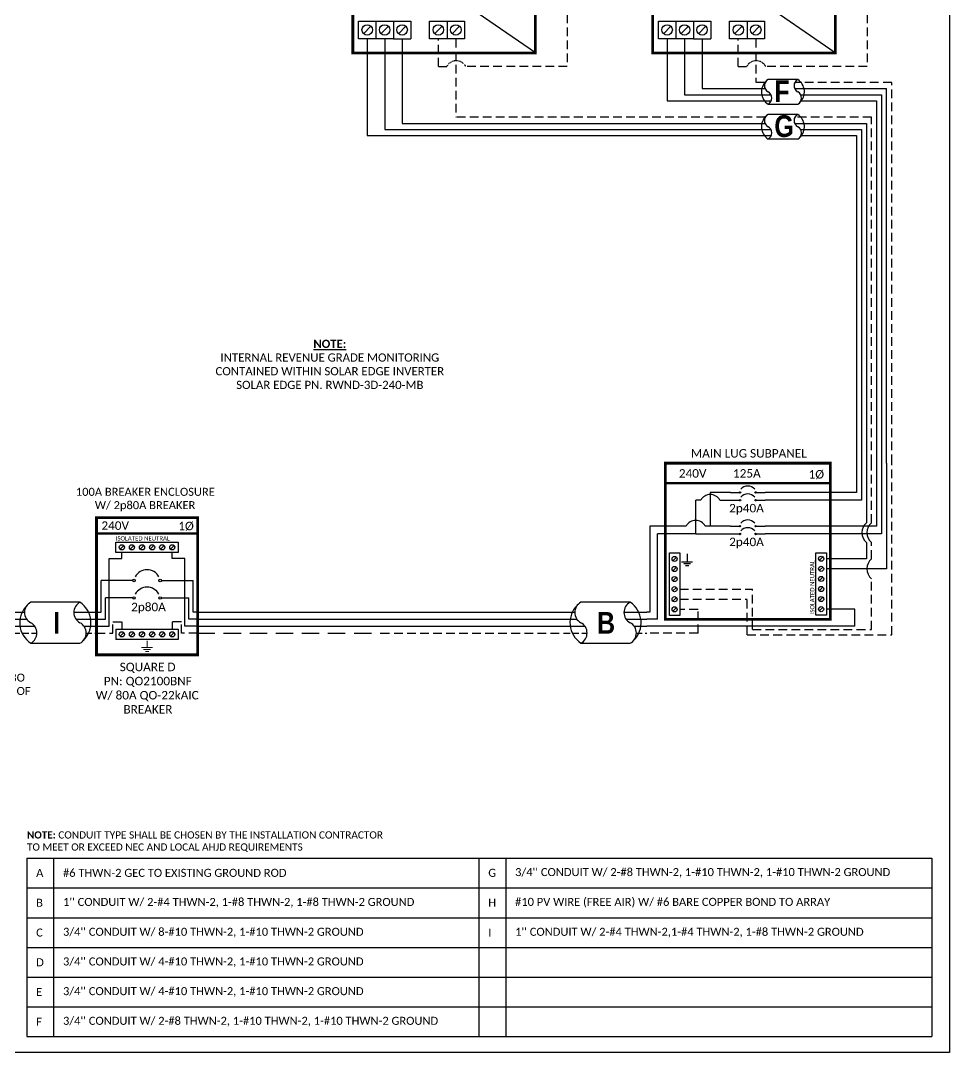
# Model space of a CAD drawing. Header units: feet. Extents: x -13431 to 10247, y 10829 to 29871.
# Drawn here: x 6551.3 to 6952.1, y 16894.6 to 17339.8 of the extents above; entities that cross this region are included whole.
import ezdxf

# ---------------------------------------------------------------- set-up
doc = ezdxf.new("R2010")
doc.units = ezdxf.units.FT
doc.header["$MEASUREMENT"] = 0
doc.linetypes.add('DASHED', pattern=[0.75, 0.5, -0.25])
doc.linetypes.add('HIDDEN', pattern=[0.375, 0.25, -0.125])
doc.layers.add('LOCKED (NO PRINT)', color=7, linetype='Continuous', plot=False)
for name, color, linetype in [('ONE LINE BLOCKS', 7, 'Continuous'), ('TABLES', 7, 'Continuous'), ('TEXT', 7, 'Continuous'), ('Z - TITLEBLOCK TXT', 7, 'Continuous')]:
    doc.layers.add(name, color=color, linetype=linetype)
doc.styles.add('ONE LINE TXT', font='techb___.ttf')
doc.styles.get("Standard").update_dxf_attribs({"font": 'CALIBRI.TTF'})

# ---------------------------------------------------------------- blocks, each defined once
blk = doc.blocks.new('2inverterSub')
at = {"layer": 'ONE LINE BLOCKS', "linetype": 'Continuous'}
h = blk.add_hatch(color=1, dxfattribs=at)
h.dxf.hatch_style = 1
edge = h.paths.add_edge_path()
edge.add_arc((40.28, 60.73), 0.291, 0, 360)
h = blk.add_hatch(color=1, dxfattribs=at)
h.dxf.hatch_style = 1
edge = h.paths.add_edge_path()
edge.add_arc((46.96, 60.73), 0.291, 0, 360)
h = blk.add_hatch(color=1, dxfattribs=at)
h.dxf.hatch_style = 1
edge = h.paths.add_edge_path()
edge.add_arc((40.28, 57.35), 0.291, 0, 360)
h = blk.add_hatch(color=1, dxfattribs=at)
h.dxf.hatch_style = 1
edge = h.paths.add_edge_path()
edge.add_arc((46.96, 57.35), 0.291, 0, 360)
h = blk.add_hatch(color=1, dxfattribs=at)
h.dxf.hatch_style = 1
edge = h.paths.add_edge_path()
edge.add_arc((40.28, 46.17), 0.291, 0, 360)
h = blk.add_hatch(color=1, dxfattribs=at)
h.dxf.hatch_style = 1
edge = h.paths.add_edge_path()
edge.add_arc((46.96, 46.17), 0.291, 0, 360)
h = blk.add_hatch(color=1, dxfattribs=at)
h.dxf.hatch_style = 1
edge = h.paths.add_edge_path()
edge.add_arc((40.28, 42.79), 0.291, 0, 360)
h = blk.add_hatch(color=1, dxfattribs=at)
h.dxf.hatch_style = 1
edge = h.paths.add_edge_path()
edge.add_arc((46.96, 42.79), 0.291, 0, 360)
at = {"color": 7, "linetype": 'Continuous'}
for p, q in [((90.5, 73.37), (90.5, 60.73)), ((99.2, 73.37), (99.2, 46.17)), ((36.09, 60.73), (27.43, 60.73)), ((27.43, 60.73), (27.43, 46.17)), ((90.5, 60.73), (51.15, 60.73)), ((17.02, 46.17), (1.34, 46.17)), ((1.34, 46.17), (1.34, 9)), ((36.09, 46.17), (25.26, 46.17)), ((99.2, 46.17), (51.15, 46.17)), ((1.34, 9), (0, 9))]:
    blk.add_line(p, q, dxfattribs=at)
at = {"color": 10, "linetype": 'Continuous'}
for p, q in [((92.67, 73.37), (92.67, 57.35)), ((101.37, 73.37), (101.37, 42.79)), ((21.14, 42.79), (21.14, 57.35)), ((23.31, 57.35), (21.14, 57.35)), ((31.55, 57.35), (36.09, 57.35)), ((92.67, 57.35), (51.15, 57.35)), ((21.14, 42.79), (4.63, 42.79)), ((4.63, 6), (4.63, 42.79)), ((21.14, 42.79), (36.09, 42.79)), ((101.37, 42.79), (51.15, 42.79)), ((4.63, 6), (0, 6))]:
    blk.add_line(p, q, dxfattribs=at)
at = {"color": 253, "linetype": 'Continuous'}
for p, q in [((94.85, 73.37), (94.85, 47.66)), ((103.55, 73.37), (103.55, 27.76)), ((94.85, 39.1), (94.85, 32.11)), ((94.85, 32.11), (77.54, 32.11)), ((103.55, 27.76), (77.54, 27.76)), ((89.88, 10.36), (77.54, 10.36)), ((89.88, 3), (89.88, 10.36)), ((89.88, 3), (0, 3))]:
    blk.add_line(p, q, dxfattribs=at)
at = {"color": 10, "linetype": 'Continuous'}
blk.add_arc((27.43, 55.19), 4.65, 27.6639, 152.3361, dxfattribs=at)
at = {"color": 7, "linetype": 'Continuous'}
blk.add_arc((21.14, 44.01), 4.65, 27.6639, 152.3361, dxfattribs=at)
at = {"color": 253, "linetype": 'Continuous'}
blk.add_arc((98.43, 43.38), 5.58, 129.9215, 230.0785, dxfattribs=at)
at = {"layer": 'ONE LINE BLOCKS', "lineweight": 50}
blk.add_line((8.04, 64.67), (79.2, 64.67), dxfattribs=at)
at = {"layer": 'ONE LINE BLOCKS', "lineweight": 50, "const_width": 1.19}
blk.add_lwpolyline([(8.04, 6.01), (8.04, 73.37), (79.2, 73.37), (79.2, 6.01)], close=True, dxfattribs=at)
at = {"layer": 'TEXT', "color": 92, "linetype": 'HIDDEN', "ltscale": 15}
for p, q in [((97.02, 47.66), (97.02, 73.37)), ((105.72, -0.66), (105.72, 73.37)), ((97.02, 32.03), (97.02, 39.1)), ((97.02, 1.52), (97.02, 23.48)), ((14.31, 18.99), (45.6, 18.99)), ((45.6, 1.52), (45.6, 18.99)), ((14.31, 14.64), (43.39, 14.64)), ((43.39, -0.66), (43.39, 14.64)), ((22.14, 10.28), (14.31, 10.28)), ((22.14, 0), (22.14, 10.28)), ((22.14, 0), (0, 0)), ((45.6, 1.52), (97.02, 1.52)), ((43.39, -0.66), (105.72, -0.66))]:
    blk.add_line(p, q, dxfattribs=at)
at = {"layer": 'TEXT', "color": 92, "linetype": 'HIDDEN', "flags": 128}
for points in [[(17.42, 34.26), (17.42, 30.76)], [(15.08, 30.76), (19.76, 30.76)], [(18.95, 29.89), (15.89, 29.89)], [(18.13, 29.02), (16.7, 29.02)]]:
    blk.add_lwpolyline(points, dxfattribs=at)
at = {"layer": 'TEXT', "color": 92, "linetype": 'Continuous', "ltscale": 4}
for centre in [(100.49, 43.38), (100.49, 27.76)]:
    blk.add_arc(centre, 5.51, 129.059, 230.941, dxfattribs=at)
at = {"layer": 'Z - TITLEBLOCK TXT', "color": 1, "linetype": 'Continuous'}
for p, q in [((9.77, 7.69), (9.77, 34.63)), ((9.77, 34.63), (14.31, 34.63)), ((14.31, 34.63), (14.31, 7.69)), ((73, 7.76), (73, 34.71)), ((73, 34.71), (77.54, 34.71)), ((77.54, 34.71), (77.54, 7.76)), ((14.31, 7.69), (9.77, 7.69)), ((77.54, 7.76), (73, 7.76))]:
    blk.add_line(p, q, dxfattribs=at)
at = {"layer": 'Z - TITLEBLOCK TXT', "color": 4, "linetype": 'Continuous'}
for p, q in [((12.83, 32.82), (11.25, 31.25)), ((76.06, 32.9), (74.49, 31.32)), ((12.83, 28.47), (11.25, 26.9)), ((76.06, 28.54), (74.49, 26.97)), ((12.83, 24.12), (11.25, 22.55)), ((76.06, 24.19), (74.49, 22.62)), ((12.83, 19.77), (11.25, 18.2)), ((76.06, 19.84), (74.49, 18.27)), ((12.83, 15.42), (11.25, 13.85)), ((76.06, 15.49), (74.49, 13.92)), ((12.83, 11.07), (11.25, 9.5)), ((76.06, 11.14), (74.49, 9.57))]:
    blk.add_line(p, q, dxfattribs=at)
at = {"layer": 'Z - TITLEBLOCK TXT', "color": 1, "linetype": 'Continuous', "flags": 128}
for points in [[(36.09, 60.73), (40.28, 60.73)], [(36.09, 60.73), (40.28, 60.73)], [(46.96, 60.73), (51.15, 60.73)], [(36.09, 57.35), (40.28, 57.35)], [(36.09, 57.35), (40.28, 57.35)], [(46.96, 57.35), (51.15, 57.35)], [(36.09, 46.17), (40.28, 46.17)], [(36.09, 46.17), (40.28, 46.17)], [(46.96, 46.17), (51.15, 46.17)], [(36.09, 42.79), (40.28, 42.79)], [(36.09, 42.79), (40.28, 42.79)], [(46.96, 42.79), (51.15, 42.79)]]:
    blk.add_lwpolyline(points, dxfattribs=at)
at = {"layer": 'Z - TITLEBLOCK TXT', "color": 1, "linetype": 'Continuous'}
for centre in [(40.28, 60.73), (46.96, 60.73), (40.28, 57.35), (46.96, 57.35), (40.28, 46.17), (46.96, 46.17), (40.28, 42.79), (46.96, 42.79)]:
    blk.add_circle(centre, 0.291, dxfattribs=at)
at = {"layer": 'Z - TITLEBLOCK TXT', "color": 4, "linetype": 'Continuous'}
for centre in [(12.04, 32.04), (75.27, 32.11), (12.04, 27.69), (75.27, 27.76), (12.04, 23.34), (75.27, 23.41), (12.04, 18.99), (75.27, 19.06), (12.04, 14.64), (75.27, 14.71), (12.04, 10.28), (75.27, 10.36)]:
    blk.add_circle(centre, 1.11, dxfattribs=at)
at = {"layer": 'Z - TITLEBLOCK TXT', "color": 1, "linetype": 'Continuous'}
for centre in [(43.62, 59.53), (43.62, 56.15), (43.62, 44.97), (43.62, 41.59)]:
    blk.add_arc(centre, 3.93, 40.3392, 139.6608, dxfattribs=at)
at = {"layer": 'TABLES', "color": 1, "linetype": 'Continuous'}
for p in [(35.59, 52.11), (35.59, 37.55)]:
    blk.add_text('2p40A', height=3.658, dxfattribs=at).set_placement(p)
at = {"layer": 'TABLES', "color": 4, "linetype": 'Continuous'}
blk.add_text('ISOLATED NEUTRAL', height=1.8743, rotation=90, dxfattribs=at).set_placement((72.35, 8.12))
at = {"layer": 'TEXT', "color": 1, "attachment_point": 5}
for s, width, gutter_width, insert, char_height in [('MAIN LUG SUBPANEL ', 62.3984, 7.17, (44.08, 77.57), 3.6576), ('240V', 0.1481, 0.75, (19.83, 68.92), 3.658), ('125A', 0.1481, 0.75, (43.21, 68.92), 3.658), ('1Ø', 0.1481, 0.75, (73.19, 68.41), 3.658)]:
    blk.add_mtext_dynamic_manual_height_columns(s, width=width, gutter_width=gutter_width, heights=[0], dxfattribs=dict(at, insert=insert, char_height=char_height))
blk = doc.blocks.new('*U252')
at = {"color": 7}
for p, q in [((-35.53, 9), (-31.05, 9)), ((-9.81, 9), (0, 9))]:
    blk.add_line(p, q, dxfattribs=at)
at = {"color": 7, "linetype": 'Continuous'}
for p, q in [((-7.14, 13.31), (-28.39, 13.31)), ((-28.39, -4.31), (-7.14, -4.31))]:
    blk.add_line(p, q, dxfattribs=at)
at = {"color": 10}
for p, q in [((-35.53, 6), (-30.11, 6)), ((-8.87, 6), (0, 6))]:
    blk.add_line(p, q, dxfattribs=at)
at = {"color": 253}
for p, q in [((-35.53, 3), (-26.66, 3)), ((-5.41, 3), (0, 3))]:
    blk.add_line(p, q, dxfattribs=at)
at = {"color": 92, "linetype": 'HIDDEN', "ltscale": 10}
for p, q in [((-4.48, 0), (0, 0)), ((-35.53, 0), (-25.72, 0))]:
    blk.add_line(p, q, dxfattribs=at)
at = {"color": 7, "linetype": 'Continuous'}
for centre, start, end in [((-22.54, 4.5), 133.9732, 236.4265), ((-12.99, 4.5), 313.9732, 56.4265)]:
    blk.add_arc(centre, 10.58, start, end, dxfattribs=at)
at = {"linetype": 'Continuous'}
for centre, start, end in [((-26.08, 8.91), 117.6639, 242.3361), ((-4.83, 8.91), 117.6639, 242.3361), ((-30.7, 0.09), 297.6639, 62.3361), ((-9.45, 0.09), 297.6639, 62.3361)]:
    blk.add_arc(centre, 4.98, start, end, dxfattribs=at)
blk = doc.blocks.new('*U253')
at = {"color": 7}
blk.add_line((-79.14, 9), (0, 9), dxfattribs=at)
at = {"color": 10}
blk.add_line((-79.14, 6), (0, 6), dxfattribs=at)
at = {"color": 253}
blk.add_line((-79.14, 3), (0, 3), dxfattribs=at)
at = {"color": 92, "linetype": 'HIDDEN', "ltscale": 15}
blk.add_line((-79.14, 0), (0, 0), dxfattribs=at)
blk = doc.blocks.new('breakerDisconnect')
at = {"lineweight": 50}
blk.add_line((-43.61, 43.06), (0, 43.06), dxfattribs=at)
at = {"color": 1, "linetype": 'Continuous'}
for p, q in [((-35.27, 34.78), (-35.27, 39.32)), ((-35.27, 39.32), (-8.32, 39.32)), ((-8.32, 39.32), (-8.32, 34.78)), ((-8.32, 34.78), (-35.27, 34.78)), ((-35.27, 1.76), (-8.32, 1.76)), ((-35.27, 1.76), (-35.27, -2.78)), ((-8.32, 1.76), (-8.32, -2.78)), ((-8.32, -2.78), (-35.27, -2.78))]:
    blk.add_line(p, q, dxfattribs=at)
at = {"color": 4, "linetype": 'Continuous'}
for p, q in [((-31.89, 37.83), (-33.46, 36.26)), ((-27.53, 37.83), (-29.11, 36.26)), ((-23.18, 37.83), (-24.76, 36.26)), ((-18.83, 37.83), (-20.41, 36.26)), ((-14.48, 37.83), (-16.06, 36.26)), ((-10.13, 37.83), (-11.7, 36.26)), ((-31.89, 0.28), (-33.46, -1.3)), ((-27.53, 0.28), (-29.11, -1.3)), ((-23.18, 0.28), (-24.76, -1.3)), ((-18.83, 0.28), (-20.41, -1.3)), ((-14.48, 0.28), (-16.06, -1.3)), ((-10.13, 0.28), (-11.7, -1.3))]:
    blk.add_line(p, q, dxfattribs=at)
at = {"color": 253, "linetype": 'Continuous'}
for p, q in [((-38.16, 3), (-38.16, 32.17)), ((-38.16, 32.17), (-32.67, 32.17)), ((-32.67, 32.17), (-32.67, 34.78)), ((-10.92, 32.17), (-10.92, 34.78)), ((-5.43, 32.17), (-10.92, 32.17)), ((-5.43, 3), (-5.43, 32.17)), ((-43.61, 3), (-38.16, 3)), ((0, 3), (-5.43, 3))]:
    blk.add_line(p, q, dxfattribs=at)
at = {"color": 7, "linetype": 'Continuous'}
for p, q in [((-41.66, 9), (-41.66, 22.73)), ((-39.8, 22.73), (-41.66, 22.73)), ((-27.97, 22.73), (-39.8, 22.73)), ((-15.62, 22.73), (-3.79, 22.73)), ((-3.79, 22.73), (-1.93, 22.73)), ((-1.93, 9), (-1.93, 22.73))]:
    blk.add_line(p, q, dxfattribs=at)
at = {"color": 10, "linetype": 'Continuous'}
for p, q in [((-27.97, 15.2), (-39.8, 15.2)), ((-39.8, 6), (-39.8, 15.2)), ((-15.62, 15.2), (-3.79, 15.2)), ((-3.79, 6), (-3.79, 15.2)), ((-43.61, 6), (-39.8, 6)), ((0, 6), (-3.79, 6))]:
    blk.add_line(p, q, dxfattribs=at)
at = {"color": 7}
for p, q in [((-43.61, 9), (-41.66, 9)), ((0, 9), (-1.93, 9))]:
    blk.add_line(p, q, dxfattribs=at)
at = {"color": 92, "linetype": 'HIDDEN', "ltscale": 15}
for p, q in [((-36.58, 0), (-36.58, 4.9)), ((-36.58, 4.9), (-32.67, 4.9)), ((-32.67, 4.9), (-32.67, 1.76)), ((-7.01, 4.9), (-10.92, 4.9)), ((-10.92, 4.9), (-10.92, 1.76)), ((-7.01, 0), (-7.01, 4.9)), ((-43.61, 0), (-36.58, 0)), ((0, 0), (-7.01, 0))]:
    blk.add_line(p, q, dxfattribs=at)
at = {"lineweight": 50, "const_width": 1.19}
blk.add_lwpolyline([(-43.61, -9.34), (-43.61, 49.84), (0, 49.84), (0, -9.34)], close=True, dxfattribs=at)
at = {"color": 92, "linetype": 'Continuous', "lineweight": 5, "ltscale": 0.05, "flags": 128}
for points in [[(-21.8, -3.32), (-21.8, -6.17)], [(-24.14, -6.17), (-19.45, -6.17)], [(-20.27, -7.03), (-23.32, -7.03)], [(-21.08, -7.9), (-22.51, -7.9)]]:
    blk.add_lwpolyline(points, dxfattribs=at)
at = {"color": 4, "linetype": 'Continuous'}
for centre in [(-32.67, 37.05), (-28.32, 37.05), (-23.97, 37.05), (-19.62, 37.05), (-15.27, 37.05), (-10.92, 37.05), (-32.67, -0.51), (-28.32, -0.51), (-23.97, -0.51), (-19.62, -0.51), (-15.27, -0.51), (-10.92, -0.51)]:
    blk.add_circle(centre, 1.11, dxfattribs=at)
at = {"color": 1, "linetype": 'Continuous'}
for centre in [(-27.43, 22.73), (-16.16, 22.73), (-27.43, 15.2), (-16.16, 15.19)]:
    blk.add_circle(centre, 0.541, dxfattribs=at)
at = {"color": 10, "linetype": 'Continuous'}
for centre in [(-21.8, 21.59), (-21.8, 14.06)]:
    blk.add_arc(centre, 5.79, 28.3703, 151.6297, dxfattribs=at)
at = {"color": 4, "linetype": 'Continuous'}
blk.add_text('ISOLATED NEUTRAL', height=1.8743, dxfattribs=at).set_placement((-35.33, 39.97))
at = {"color": 1}
for s, width, gutter_width, heights, insert, char_height, attachment_point in [('\\A1;\\pi14.55703;100A BREAKER ENCLOSURE\\P\\pi22.74794;W/ 2p80A BREAKER ', 88.9761, 92.23, [12.53], (-67.08, 62.72), 3.4544, 1), ('240V', 0.1481, 0.75, [0], (-35.55, 46.4), 3.658, 5), ('1Ø', 0.1481, 0.75, [0], (-4.98, 46.1), 3.658, 5), ('\\A1;\\pi10.18903,t28.47702;2p80A', 35.0816, 28.88, [7.07], (-38.86, 13.14), 3.6576, 1), ('\\A1;\\pi13.0715,t31.35949;SQUARE D\\P\\pi6.1727,t24.46069;PN: QO2100BNF\\P\\pi2.72471,t21.0127;W/ 80A QO-22kAIC \\P\\pi14.69069,t32.97868;BREAKER', 50.0271, 28.88, [35.48], (-46.67, -12.75), 3.6576, 1)]:
    blk.add_mtext_dynamic_manual_height_columns(s, width=width, gutter_width=gutter_width, heights=heights, dxfattribs=dict(at, insert=insert, char_height=char_height, attachment_point=attachment_point))
blk = doc.blocks.new('*U254')
at = {"color": 7}
for name, p in [('breakerDisconnect', (0, 0)), ('*U252', (-43.61, 0))]:
    blk.add_blockref(name, p, dxfattribs=at)
blk = doc.blocks.new('*U257')
at = {"color": 7}
blk.add_line((-79.14, 9), (0, 9), dxfattribs=at)
at = {"color": 10}
blk.add_line((-79.14, 6), (0, 6), dxfattribs=at)
at = {"color": 253}
blk.add_line((-79.14, 3), (0, 3), dxfattribs=at)
at = {"color": 92, "linetype": 'DASHED', "ltscale": 15}
blk.add_line((-79.14, 0), (0, 0), dxfattribs=at)
at = {"color": 1, "insert": (-22.08, 115.96), "char_height": 3.5433, "attachment_point": 5}
blk.add_mtext_dynamic_manual_height_columns('{\\fCalibri|b1|i0|c0|p34;\\LNOTE:\\P}INTERNAL REVENUE GRADE MONITORING\\PCONTAINED WITHIN SOLAR EDGE INVERTER\\PSOLAR EDGE PN. RWND-3D-240-MB', width=99.534, gutter_width=7.17, heights=[0], dxfattribs=at)
blk = doc.blocks.new('*T262')
at = {"linetype": 'ByBlock', "lineweight": -2, "transparency": 16777216}
for p, q in [((0, 0), (390.51, 0)), ((0, 0), (0, -76.97)), ((11.58, 0), (11.58, -76.97)), ((195.1, 0), (195.1, -76.97)), ((206.68, 0), (206.68, -76.97)), ((390.51, 0), (390.51, -76.97)), ((0, -12.8), (390.51, -12.8)), ((0, -25.76), (390.51, -25.76)), ((0, -38.56), (390.51, -38.56)), ((0, -51.37), (390.51, -51.37)), ((0, -64.17), (390.51, -64.17)), ((0, -76.97), (390.51, -76.97))]:
    blk.add_line(p, q, dxfattribs=at)
at = {"color": 0, "linetype": 'Continuous', "transparency": 16777216, "char_height": 3.4544, "attachment_point": 4}
for s, insert, width in [("{\\fCalibri|b0|i0|c0;3/4'' CONDUIT W/ 2-#8 THWN-2, 1-#10 THWN-2, 1-#10 THWN-2 GROUND", (210.74, -6.4), 175.7027), ('{\\fCalibri|b0|i0|c0;A', (4.06, -6.4), 3.4544), ('{\\fCalibri|b0|i0|c0;#6 THWN-2 GEC TO EXISTING GROUND ROD', (15.65, -6.4), 175.3856), ('{\\fCalibri|b0|i0|c0;G', (199.16, -6.4), 3.4544), ('{\\fCalibri|b0|i0|c0;B', (4.06, -19.28), 3.4544), ("{\\fCalibri|b0|i0|c0;1'' CONDUIT W/ 2-#4 THWN-2, 1-#8 THWN-2, 1-#8 THWN-2 GROUND", (15.65, -19.28), 175.3856), ('{\\fCalibri|b0|i0|c0;H', (199.16, -19.28), 3.4544), ('{\\fCalibri|b0|i0|c0;#10 PV WIRE (FREE AIR) W/ #6 BARE COPPER BOND TO ARRAY', (210.74, -19.28), 175.7027), ('{\\fCalibri|b0|i0|c0;C', (4.06, -32.16), 3.4544), ("{\\fCalibri|b0|i0|c0;3/4'' CONDUIT W/ 8-#10 THWN-2, 1-#10 THWN-2 GROUND", (15.65, -32.16), 175.3856), ('{\\fCalibri|b0|i0|c0;I', (199.16, -32.16), 3.4544), ("{\\fCalibri|b0|i0|c0;1'' CONDUIT W/ 2-#4 THWN-2,1-#4 THWN-2, 1-#8 THWN-2 GROUND", (210.74, -32.16), 175.7027), ('{\\fCalibri|b0|i0|c0;D', (4.06, -44.96), 3.4544), ("{\\fCalibri|b0|i0|c0;3/4'' CONDUIT W/ 4-#10 THWN-2, 1-#10 THWN-2 GROUND", (15.65, -44.96), 175.3856), ('{\\fCalibri|b0|i0|c0;', (199.16, -44.96), 3.4544), ('{\\fCalibri|b0|i0|c0;', (210.74, -44.96), 175.7027), ('{\\fCalibri|b0|i0|c0;E', (4.06, -57.77), 3.4544), ("{\\fCalibri|b0|i0|c0;3/4'' CONDUIT W/ 4-#10 THWN-2, 1-#10 THWN-2 GROUND", (15.65, -57.77), 175.3856), ('{\\fCalibri|b0|i0|c0;', (199.16, -57.77), 3.4544), ('{\\fCalibri|b0|i0|c0;', (210.74, -57.77), 175.7027), ('{\\fCalibri|b0|i0|c0;F', (4.06, -70.57), 3.4544), ("{\\fCalibri|b0|i0|c0;3/4'' CONDUIT W/ 2-#8 THWN-2, 1-#10 THWN-2, 1-#10 THWN-2 GROUND", (15.65, -70.57), 175.3856), ('{\\fCalibri|b0|i0|c0;', (199.16, -70.57), 3.4544), ('{\\fCalibri|b0|i0|c0;', (210.74, -70.57), 175.7027)]:
    blk.add_mtext(s, dxfattribs=dict(at, insert=insert, width=width))

msp = doc.modelspace()

# ---------------------------------------------------------------- linework, layer by layer
at = {"color": 7, "linetype": 'Continuous'}
for p, q in [((6773.41, 17325.86), (6694.64, 17380.24)), ((6902.84, 17325.86), (6824.07, 17380.24)), ((6700.85, 17332.03), (6700.85, 17290.21)), ((6830.28, 17332.03), (6830.28, 17305.24)), ((6886.66, 17314.39), (6873.85, 17314.39)), ((6830.28, 17305.24), (6875.21, 17305.24)), ((6888.03, 17305.24), (6920.66, 17305.24)), ((6920.66, 17305.24), (6920.66, 17148.88)), ((6873.85, 17303.76), (6886.66, 17303.76)), ((6886.66, 17299.37), (6873.85, 17299.37)), ((6700.85, 17290.21), (6875.21, 17290.21)), ((6873.85, 17288.74), (6886.66, 17288.74)), ((6888.03, 17290.21), (6911.96, 17290.21)), ((6911.96, 17290.21), (6911.96, 17148.88))]:
    msp.add_line(p, q, dxfattribs=at)
at = {"color": 92, "linetype": 'HIDDEN', "ltscale": 15}
for p, q in [((6787.14, 17348.08), (6787.14, 17319.99)), ((6916.57, 17348.08), (6916.57, 17319.99)), ((6731.56, 17319.99), (6731.56, 17332.03)), ((6739.09, 17332.03), (6739.09, 17298.1)), ((6860.99, 17319.99), (6860.99, 17332.03)), ((6868.53, 17332.03), (6868.53, 17313.12)), ((6731.56, 17319.99), (6735.16, 17319.99)), ((6787.14, 17319.99), (6743.4, 17319.99)), ((6860.99, 17319.99), (6864.59, 17319.99)), ((6916.57, 17319.99), (6872.83, 17319.99)), ((6872.58, 17313.12), (6868.53, 17313.12)), ((6927.18, 17313.12), (6885.39, 17313.12)), ((6927.18, 17148.88), (6927.18, 17313.12)), ((6872.58, 17298.1), (6739.09, 17298.1)), ((6918.48, 17298.1), (6885.39, 17298.1)), ((6918.48, 17148.88), (6918.48, 17298.1))]:
    msp.add_line(p, q, dxfattribs=at)
at = {"color": 1, "linetype": 'Continuous'}
for p, q in [((6697.09, 17339.56), (6712.15, 17339.56)), ((6697.09, 17332.03), (6697.09, 17339.56)), ((6697.09, 17339.56), (6704.62, 17339.56)), ((6704.62, 17339.56), (6704.62, 17332.03)), ((6712.15, 17339.56), (6712.15, 17332.03)), ((6712.15, 17339.56), (6719.69, 17339.56)), ((6719.69, 17339.56), (6719.69, 17332.03)), ((6727.79, 17339.56), (6742.86, 17339.56)), ((6727.79, 17332.03), (6727.79, 17339.56)), ((6727.79, 17339.56), (6735.33, 17339.56)), ((6735.33, 17339.56), (6735.33, 17332.03)), ((6742.86, 17339.56), (6742.86, 17332.03)), ((6826.52, 17339.56), (6841.59, 17339.56)), ((6826.52, 17332.03), (6826.52, 17339.56)), ((6826.52, 17339.56), (6834.05, 17339.56)), ((6834.05, 17339.56), (6834.05, 17332.03)), ((6841.59, 17339.56), (6841.59, 17332.03)), ((6841.59, 17339.56), (6849.12, 17339.56)), ((6849.12, 17339.56), (6849.12, 17332.03)), ((6857.22, 17339.56), (6872.29, 17339.56)), ((6857.22, 17332.03), (6857.22, 17339.56)), ((6857.22, 17339.56), (6864.76, 17339.56)), ((6864.76, 17339.56), (6864.76, 17332.03)), ((6872.29, 17339.56), (6872.29, 17332.03)), ((6712.15, 17332.03), (6697.09, 17332.03)), ((6712.15, 17332.03), (6719.69, 17332.03)), ((6742.86, 17332.03), (6727.79, 17332.03)), ((6841.59, 17332.03), (6826.52, 17332.03)), ((6841.59, 17332.03), (6849.12, 17332.03)), ((6872.29, 17332.03), (6857.22, 17332.03))]:
    msp.add_line(p, q, dxfattribs=at)
at = {"color": 4, "linetype": 'Continuous'}
for p, q in [((6702.46, 17337.4), (6699.25, 17334.19)), ((6709.99, 17337.4), (6706.78, 17334.19)), ((6717.53, 17337.4), (6714.31, 17334.19)), ((6733.17, 17337.4), (6729.95, 17334.19)), ((6740.7, 17337.4), (6737.49, 17334.19)), ((6831.89, 17337.4), (6828.68, 17334.19)), ((6839.43, 17337.4), (6836.21, 17334.19)), ((6846.96, 17337.4), (6843.75, 17334.19)), ((6862.6, 17337.4), (6859.38, 17334.19)), ((6870.13, 17337.4), (6866.92, 17334.19))]:
    msp.add_line(p, q, dxfattribs=at)
at = {"color": 10, "linetype": 'Continuous'}
for p, q in [((6708.39, 17332.03), (6708.39, 17292.84)), ((6837.82, 17332.03), (6837.82, 17307.86)), ((6837.82, 17307.86), (6875.08, 17307.86)), ((6887.9, 17307.86), (6922.83, 17307.86)), ((6922.83, 17307.86), (6922.83, 17148.88)), ((6708.39, 17292.84), (6875.08, 17292.84)), ((6887.9, 17292.84), (6914.13, 17292.84)), ((6914.13, 17292.84), (6914.13, 17148.88))]:
    msp.add_line(p, q, dxfattribs=at)
at = {"color": 253, "linetype": 'Continuous'}
for p, q in [((6715.92, 17332.03), (6715.92, 17295.47)), ((6845.35, 17332.03), (6845.35, 17310.49)), ((6845.35, 17310.49), (6872.51, 17310.49)), ((6885.32, 17310.49), (6925.01, 17310.49)), ((6925.01, 17148.88), (6925.01, 17310.49)), ((6715.92, 17295.47), (6872.51, 17295.47)), ((6885.32, 17295.47), (6916.31, 17295.47)), ((6916.31, 17295.47), (6916.31, 17148.88))]:
    msp.add_line(p, q, dxfattribs=at)
at = {"lineweight": 50, "const_width": 1.19}
for points in [[(6694.64, 17325.86), (6694.64, 17390.52), (6773.41, 17390.52), (6773.41, 17325.86)], [(6824.07, 17325.86), (6824.07, 17390.52), (6902.84, 17390.52), (6902.84, 17325.86)]]:
    msp.add_lwpolyline(points, close=True, dxfattribs=at)
at = {"color": 4, "linetype": 'Continuous'}
for centre in [(6700.85, 17335.8), (6708.39, 17335.8), (6715.92, 17335.8), (6731.56, 17335.8), (6739.09, 17335.8), (6830.28, 17335.8), (6837.82, 17335.8), (6845.35, 17335.8), (6860.99, 17335.8), (6868.53, 17335.8)]:
    msp.add_circle(centre, 2.27, dxfattribs=at)
at = {"color": 92, "linetype": 'HIDDEN', "ltscale": 0.3}
for centre in [(6739.28, 17317.83), (6868.71, 17317.83)]:
    msp.add_arc(centre, 4.65, 27.6639, 152.3361, dxfattribs=at)
at = {"color": 7, "linetype": 'Continuous'}
for centre, start, end in [((6877.38, 17309.08), 133.9732, 236.4265), ((6883.13, 17309.08), 313.9732, 56.4265), ((6877.38, 17294.05), 133.9732, 236.4265), ((6883.13, 17294.05), 313.9732, 56.4265)]:
    msp.add_arc(centre, 6.38, start, end, dxfattribs=at)
at = {"linetype": 'Continuous'}
for centre, start, end in [((6875.24, 17311.73), 117.6639, 242.3361), ((6888.05, 17311.73), 117.6639, 242.3361), ((6872.45, 17306.42), 297.6639, 62.3361), ((6885.27, 17306.42), 297.6639, 62.3361), ((6875.24, 17296.71), 117.6639, 242.3361), ((6888.05, 17296.71), 117.6639, 242.3361), ((6872.45, 17291.39), 297.6639, 62.3361), ((6885.27, 17291.39), 297.6639, 62.3361)]:
    msp.add_arc(centre, 3, start, end, dxfattribs=at)
at = {"layer": 'LOCKED (NO PRINT)'}
msp.add_lwpolyline([(6130.22, 17495.79), (6952.07, 17495.79), (6952.07, 16894.63), (6130.22, 16894.63)], close=True, dxfattribs=at)

# ---------------------------------------------------------------- block references
at = {"color": 7}
for name, p in [('*U257', (6706.79, 17075.51)), ('2inverterSub', (6821.46, 17075.51)), ('*U254', (6627.65, 17075.51)), ('*U252', (6821.46, 17075.51)), ('*U253', (6785.93, 17075.51))]:
    msp.add_blockref(name, p, dxfattribs=at)
msp.add_blockref('*T262', (6553.93, 16978.47))

# ---------------------------------------------------------------- texts
at = {"color": 1, "linetype": 'Continuous', "char_height": 9.3833, "attachment_point": 1, "style": 'ONE LINE TXT'}
for s, insert in [('{\\W1;\\C256;F}', (6876.55, 17314.02)), ('{\\W1;\\C256;G}', (6876.55, 17298.99)), ('{\\W1;\\C256;I}', (6565.35, 17084.64)), ('{\\W1;\\C256;B}', (6800.05, 17084.64))]:
    msp.add_mtext_dynamic_manual_height_columns(s, width=0.1385, gutter_width=2.13, heights=[0], dxfattribs=dict(at, insert=insert))
at = {"color": 10, "insert": (6554.02, 16990.01), "char_height": 3.10896, "attachment_point": 1}
msp.add_mtext_dynamic_manual_height_columns('\\A1;{\\fCalibri|b1|i0|c0|p34;NOTE:} {\\A0;\\H1.0052x;CONDUIT TYPE SHALL BE CHOSEN BY THE INSTALLATION CONTRACTOR\\PTO MEET OR EXCEED NEC AND LOCAL AHJD REQUIREMENTS}', width=164.3528, gutter_width=0, heights=[9.89], dxfattribs=at)
at = {"layer": 'TEXT', "color": 1, "insert": (6511.62, 17047.37), "char_height": 3.458, "attachment_point": 5}
msp.add_mtext_dynamic_manual_height_columns('MAIN BREAKER / METER PAN COMBO\\PINSULATED LINE TAPS ON LOAD SIDE OF MAIN BREAKER\\P{\\fVerdana|b1|i0|c0|p34;NEC 705.12(D)}', width=101.1699, gutter_width=7.17, heights=[106.42], dxfattribs=at)

doc.saveas('drawing.dxf')
